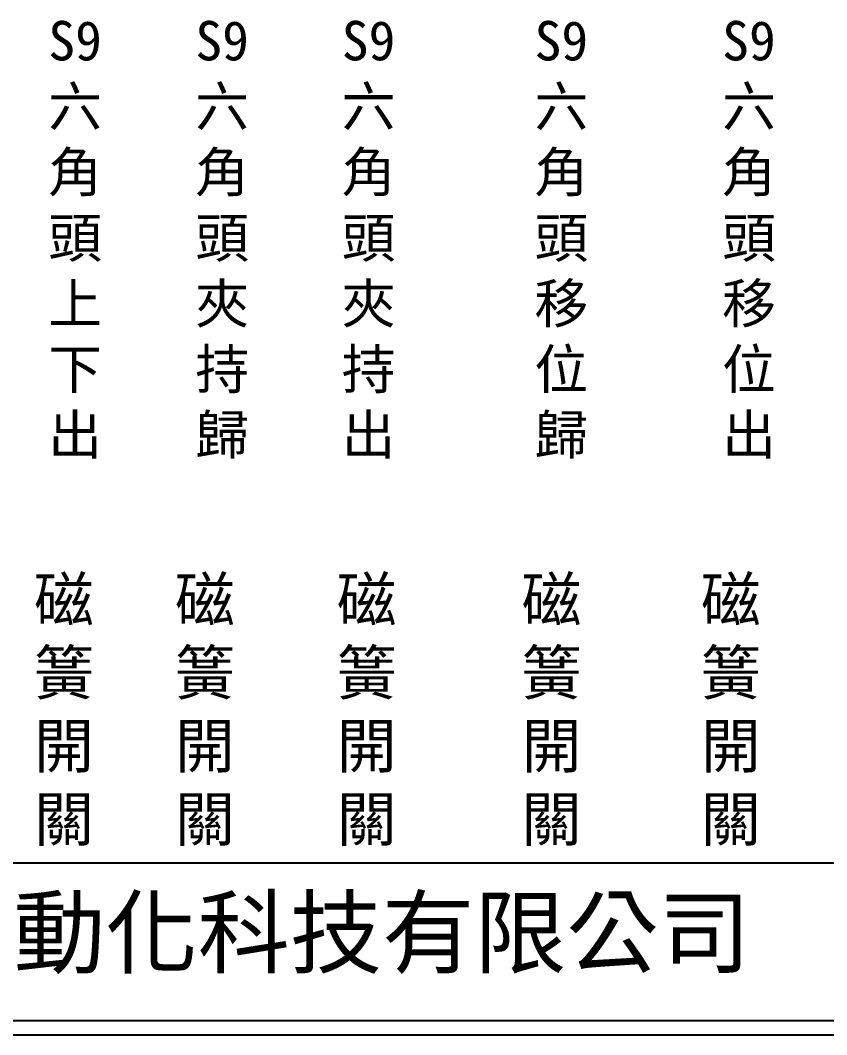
# Model space of a CAD drawing. Extents: x 325 to 612, y 3 to 207.
# Drawn here: x 389.1 to 460.7, y 3 to 93.1 of the extents above; entities that cross this region are included whole.
import ezdxf

# ---------------------------------------------------------------- set-up
doc = ezdxf.new("R2010")
doc.units = 0
doc.layers.add('圖框層', color=7, linetype='CONTINUOUS')
doc.layers.add('標尺寸層', color=3, linetype='CONTINUOUS')
doc.styles.add('CNS', font='romanc.shx', dxfattribs={"bigfont": 'chineset.shx'})
doc.styles.add('STSL', font='kaiu.ttf')

msp = doc.modelspace()

# ---------------------------------------------------------------- linework, layer by layer
at = {"layer": '圖框層', "color": 7}
for p, q in [((326.569, 18.25), (611.07, 18.25)), ((326.569, 4.25), (611.07, 4.25)), ((325.319, 3), (612.319, 3))]:
    msp.add_line(p, q, dxfattribs=at)

# ---------------------------------------------------------------- texts
at = {"layer": '圖框層', "color": 4, "style": 'STSL'}
msp.add_text('泓陞自動化科技有限公司', height=6, dxfattribs=at).set_placement((363.923, 9.076))
at = {"layer": '標尺寸層', "color": 7, "width": 4.96081, "attachment_point": 5, "style": 'CNS'}
for s, insert, char_height in [('{\\fDFKai-SB|b0|i0|c136|p65;S9六角頭上下出}', (393.957, 73.584), 3.5), ('{\\fDFKai-SB|b0|i0|c136|p65;S9六角頭夾持歸}', (407.012, 73.588), 3.5), ('{\\fDFKai-SB|b0|i0|c136|p65;S9六角頭夾持出}', (420.017, 73.588), 3.5), ('{\\fDFKai-SB|b0|i0|c136|p65;S9六角頭移位歸}', (437.137, 73.584), 3.5), ('{\\fDFKai-SB|b0|i0|c136|p65;S9六角頭移位出}', (453.799, 73.584), 3.5), ('{\\fDFKai-SB|b0|i0|c136|p65;磁簧開關}', (392.964, 31.684), 3.9), ('{\\fDFKai-SB|b0|i0|c136|p65;磁簧開關}', (405.483, 31.684), 3.9), ('{\\fDFKai-SB|b0|i0|c136|p65;磁簧開關}', (419.848, 31.684), 3.9), ('{\\fDFKai-SB|b0|i0|c136|p65;磁簧開關}', (436.262, 31.684), 3.9), ('{\\fDFKai-SB|b0|i0|c136|p65;磁簧開關}', (452.187, 31.684), 3.9)]:
    msp.add_mtext(s, dxfattribs=dict(at, insert=insert, char_height=char_height))

doc.saveas('drawing.dxf')
